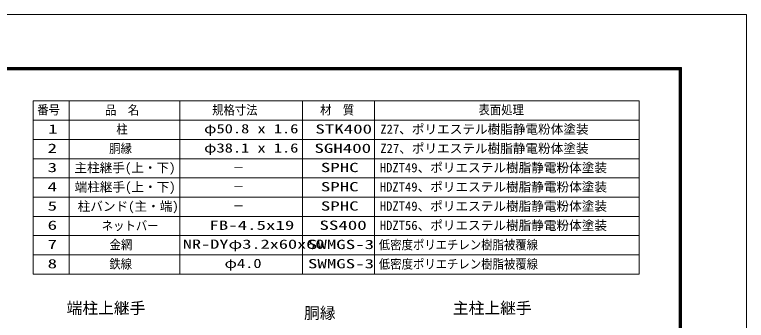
# Model space of a CAD drawing. Units: millimetres, scale not verified. Extents: x -4200 to 4200, y -2970 to 2970.
# Drawn here: x 1158 to 4200, y 1699 to 2970 of the extents above; entities that cross this region are included whole.
import ezdxf
from ezdxf.enums import TextEntityAlignment as Align

# ---------------------------------------------------------------- set-up
doc = ezdxf.new("R2010")
doc.units = ezdxf.units.MM
doc.header["$LTSCALE"] = 10
for name, color, linetype, lineweight in [('0-A_D-STR-TXT', 7, 'Continuous', 13), ('0-C_D-TTL', 7, 'Continuous', 18), ('0-E_D-MTR-FRAM', 7, 'Continuous', 18)]:
    doc.layers.add(name, color=color, linetype=linetype, lineweight=lineweight)
doc.layers.add('0-D_D-MTR-TXT', color=7, linetype='Continuous')
doc.styles.add('ＭＳ ゴシック', font='')
doc.styles.get('ＭＳ ゴシック').set_extended_font_data('MS Gothic')

msp = doc.modelspace()

# ---------------------------------------------------------------- linework, layer by layer
at = {"layer": '0-C_D-TTL', "color": 2}
msp.add_lwpolyline([(-4200, 2970.07), (4200, 2970.07), (4200, -2969.93), (-4200, -2969.93)], close=True, dxfattribs=at)
at = {"layer": '0-C_D-TTL'}
for points in [[(-3930, 2750.07), (3930, 2750.07), (3930, -2749.93), (-3930, -2749.93)], [(-3927.5, 2747.57), (3927.5, 2747.57), (3927.5, -2747.43), (-3927.5, -2747.43)], [(-3925, 2745.07), (3925, 2745.07), (3925, -2744.93), (-3925, -2744.93)], [(-3922.5, 2742.57), (3922.5, 2742.57), (3922.5, -2742.43), (-3922.5, -2742.43)], [(-3920, 2740.07), (3920, 2740.07), (3920, -2739.93), (-3920, -2739.93)]]:
    msp.add_lwpolyline(points, close=True, dxfattribs=at)
at = {"layer": '0-E_D-MTR-FRAM'}
for p, q in [((1234.53, 2611.13), (3754.53, 2611.13)), ((1234.53, 2611.13), (1234.53, 1891.13)), ((1384.53, 2611.13), (1384.53, 1891.13)), ((1844.53, 2611.13), (1844.53, 1891.13)), ((2354.53, 2611.13), (2354.53, 1891.13)), ((2654.53, 2611.13), (2654.53, 1891.13)), ((3754.53, 2611.13), (3754.53, 1891.13)), ((1234.53, 2531.13), (3754.53, 2531.13)), ((1234.53, 2451.13), (3754.53, 2451.13)), ((1234.53, 2371.13), (3754.53, 2371.13)), ((1234.53, 2291.13), (3754.53, 2291.13)), ((1234.53, 2211.13), (3754.53, 2211.13)), ((1234.53, 2131.13), (3754.53, 2131.13)), ((1234.53, 2051.13), (3754.53, 2051.13)), ((1234.53, 1971.13), (3754.53, 1971.13)), ((1234.53, 1891.13), (3754.53, 1891.13))]:
    msp.add_line(p, q, dxfattribs=at)

# ---------------------------------------------------------------- texts
at = {"layer": '0-A_D-STR-TXT', "style": 'ＭＳ ゴシック'}
for s, p in [('端柱上継手', (1373.93, 1711.49)), ('主柱上継手', (2979.66, 1711.49)), ('胴縁', (2361.11, 1690.79))]:
    msp.add_text(s, height=48.09, dxfattribs=at).set_placement(p, align=Align.BOTTOM_LEFT)
at = {"layer": '0-D_D-MTR-TXT', "style": 'ＭＳ ゴシック'}
for s, height, width, p in [('番号', 38.49, 0.9, (1251.69, 2543.38)), ('品\u3000名', 38.49, 0.9, (1533.84, 2542.82)), ('規格寸法', 38.49, 0.9, (1978.85, 2543.04)), ('材\u3000質', 38.49, 0.9, (2427.93, 2543.27)), ('表面処理', 38.49, 0.9, (3086.19, 2543.72)), ('1', 38.49, 1.5, (1297.38, 2463.62)), ('柱', 38.49, 0.9, (1580.67, 2463.04)), ('φ50.8 x 1.6', 38.49, 1.3, (1945.46, 2464.97)), ('STK400', 38.49, 1.5, (2408.16, 2463.61)), ('胴縁', 38.49, 0.9, (1551.01, 2382.7)), ('φ38.1 x 1.6', 38.49, 1.3, (1945.46, 2384.97)), ('SGH400', 38.49, 1.5, (2404.31, 2383.61)), ('2', 38.49, 1.5, (1294.98, 2383.72)), ('3', 38.49, 1.5, (1294.98, 2303.72)), ('SPHC', 38.49, 1.5, (2430.9, 2303.72)), ('－', 38.49, 0.9, (2065.22, 2303.72)), ('4', 38.49, 1.5, (1294.87, 2223.72)), ('－', 38.49, 0.9, (2065.22, 2223.72)), ('SPHC', 38.49, 1.5, (2430.9, 2223.72)), ('5', 38.49, 1.5, (1294.98, 2143.72)), ('SPHC', 38.49, 1.5, (2430.9, 2143.72)), ('－', 38.49, 0.9, (2065.22, 2143.72)), ('6', 38.49, 1.5, (1294.98, 2063.72)), ('ネットバー', 38.49, 0.9, (1520.08, 2061.79)), ('FB-4.5x19', 38.49, 1.5, (1967.25, 2063.62)), ('SS400', 38.49, 1.5, (2425.2, 2063.61)), ('金網', 38.49, 0.9, (1552.6, 1982.59)), ('低密度ポリエチレン樹脂被覆線', 38.49, 0.9, (2672.4, 1982.47)), ('7', 38.49, 1.5, (1294.86, 1983.72)), ('NR-DYφ3.2x60x60', 38.48, 1.45, (1857.04, 1984.97)), ('SWMGS-3', 38.49, 1.5, (2377.26, 1983.72)), ('8', 38.49, 1.5, (1294.98, 1903.72)), ('鉄線', 38.49, 0.9, (1551.57, 1902.7)), ('φ4.0', 38.48, 1.3, (2030.56, 1904.97)), ('SWMGS-3', 38.49, 1.5, (2377.26, 1903.72)), ('低密度ポリエチレン樹脂被覆線', 38.49, 0.9, (2672.4, 1902.47))]:
    msp.add_text(s, height=height, dxfattribs=dict(at, width=width)).set_placement(p, align=Align.BOTTOM_LEFT)
for s, p in [('Z27、ポリエステル樹脂静電粉体塗装', (2678.09, 2463.04)), ('Z27、ポリエステル樹脂静電粉体塗装', (2678.09, 2383.04)), ('主柱継手(上・下)', (1406.57, 2302.82)), ('HDZT49、ポリエステル樹脂静電粉体塗装', (2676.05, 2303.04)), ('端柱継手(上・下)', (1407.15, 2222.82)), ('HDZT49、ポリエステル樹脂静電粉体塗装', (2676.05, 2223.04)), ('柱バンド(主・端)', (1419.99, 2142.36)), ('HDZT49、ポリエステル樹脂静電粉体塗装', (2676.05, 2143.04)), ('HDZT56、ポリエステル樹脂静電粉体塗装', (2676.05, 2063.04))]:
    msp.add_text(s, height=38.49, dxfattribs=at).set_placement(p, align=Align.BOTTOM_LEFT)

doc.saveas('drawing.dxf')
